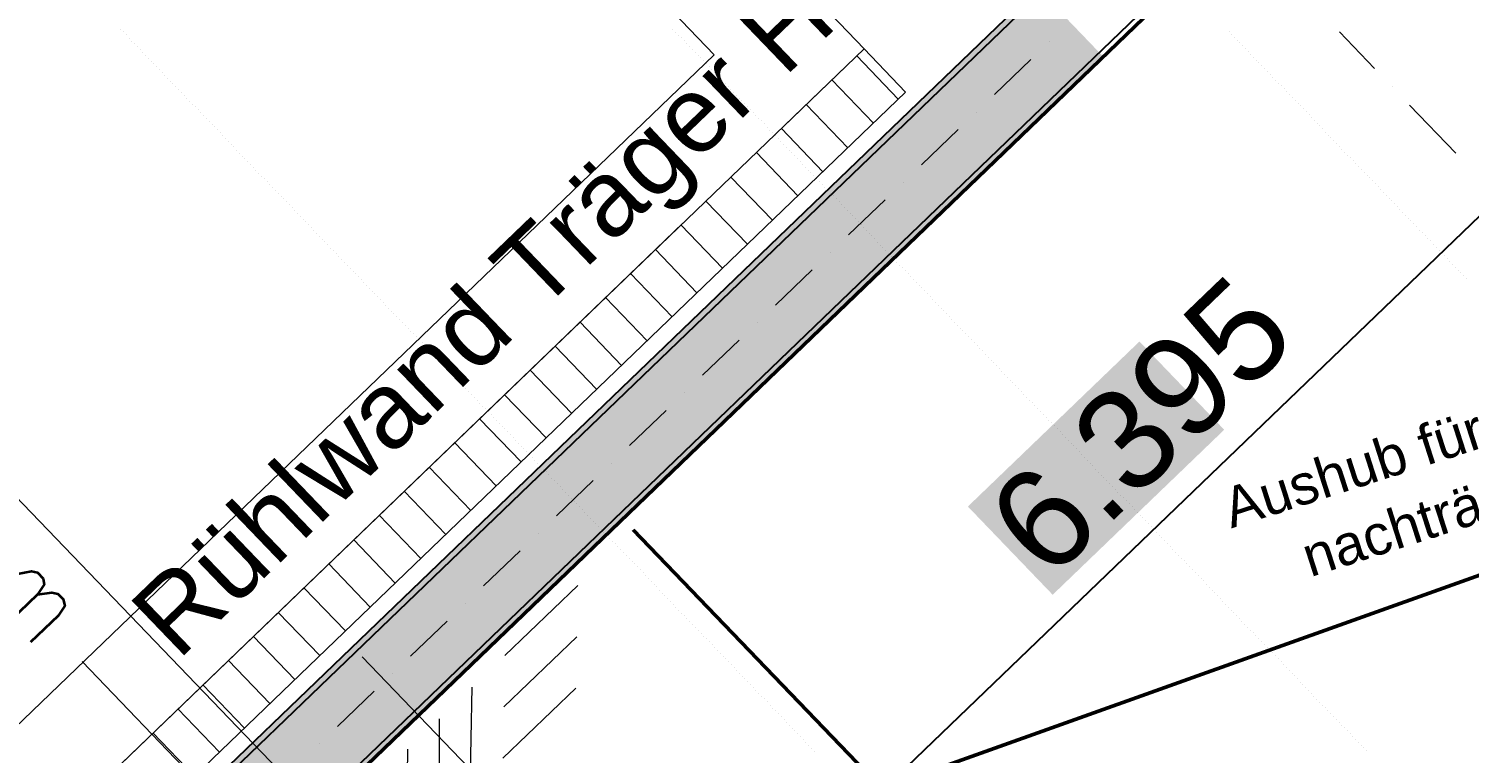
# Model space of a CAD drawing. Header units: metres. Extents: x 2687650.8 to 2687727.1, y 1234407.3 to 1234484.3.
# Drawn here: x 2687688.51 to 2687692.123, y 1234466.699 to 1234468.515 of the extents above; entities that cross this region are included whole.
import ezdxf

# ---------------------------------------------------------------- set-up
doc = ezdxf.new("R2010")
doc.units = ezdxf.units.M
for name, color, linetype in [('PDF_080 Raumdefinitionen Kontur', 7, 'Continuous'), ('PDF_A__BEML', 7, 'Continuous'), ('PDF_E_BETON', 7, 'Continuous'), ('PDF_E_Text', 7, 'Continuous'), ('PDF_Ebene 2', 7, 'Continuous'), ('PDF_Text', 7, 'Continuous'), ('PDF_TITELBL_1', 7, 'Continuous')]:
    doc.layers.add(name, color=color, linetype=linetype)
for name, color, linetype, true_color in [('PDF_E_Einlagen', 7, 'Continuous', 0x7f7f7f), ('PDF_E_Schnitte_1_50', 7, 'Continuous', 0x7f7f7f), ('PDF_Farbe71', 7, 'Continuous', 0xbfff7f)]:
    doc.layers.add(name, color=color, linetype=linetype, true_color=true_color)
doc.styles.add('PDF Arial', font='arial.ttf')

# ---------------------------------------------------------------- blocks, each defined once
blk = doc.blocks.new('A$C1c84ec86')
at = {"layer": 'PDF_A__BEML', "true_color": 0xffffff, "transparency": 33554559}
blk.add_hatch(color=7, dxfattribs=at).paths.add_polyline_path([(1774.22, 3856.63), (1804.91, 3856.63), (1804.91, 3916.33), (1774.22, 3916.33)])
at = {"layer": 'PDF_Farbe71', "transparency": 33554559}
blk.add_hatch(color=256, dxfattribs=at).paths.add_polyline_path([(1716.44, 3959.29), (1692.52, 3959.29), (1692.52, 3566.65), (1716.44, 3566.65)])
at = {"layer": 'PDF_080 Raumdefinitionen Kontur', "lineweight": 18}
blk.add_lwpolyline([(1648.28, 3669.52), (1690.4, 3669.52)], dxfattribs=at)
at = {"layer": 'PDF_A__BEML', "lineweight": 25}
blk.add_lwpolyline([(1810.63, 3558.81), (1810.63, 4214.36)], dxfattribs=at)
at = {"layer": 'PDF_E_BETON', "lineweight": 50}
blk.add_lwpolyline([(1720.25, 3792.08), (1810.21, 3792.08), (1924.72, 4046.29)], dxfattribs=at)
at = {"layer": 'PDF_E_Einlagen', "lineweight": 18}
for points in [[(1688.49, 3914.84), (1673.47, 3914.84)], [(1688.49, 3906.17), (1673.47, 3906.17)], [(1688.49, 3897.28), (1673.47, 3897.28)], [(1688.49, 3888.6), (1673.47, 3888.6)], [(1688.49, 3879.92), (1673.47, 3879.92)], [(1688.49, 3871.03), (1673.47, 3871.03)], [(1688.49, 3862.35), (1673.47, 3862.35)], [(1688.49, 3853.67), (1673.47, 3853.67)], [(1688.49, 3844.78), (1673.47, 3844.78)], [(1688.49, 3836.1), (1673.47, 3836.1)], [(1688.49, 3827.42), (1673.47, 3827.42)], [(1688.49, 3818.53), (1673.47, 3818.53)], [(1688.49, 3809.86), (1673.47, 3809.86)], [(1688.49, 3801.18), (1673.47, 3801.18)], [(1688.49, 3792.29), (1673.47, 3792.29)], [(1688.49, 3783.61), (1673.47, 3783.61)], [(1688.49, 3774.93), (1673.47, 3774.93)], [(1688.49, 3766.04), (1673.47, 3766.04)], [(1688.49, 3757.36), (1673.47, 3757.36)], [(1688.49, 3748.68), (1673.47, 3748.68)], [(1688.49, 3739.79), (1673.47, 3739.79)], [(1688.49, 3731.11), (1673.47, 3731.11)], [(1688.49, 3722.44), (1673.47, 3722.44)], [(1688.49, 3713.55), (1673.47, 3713.55)], [(1688.49, 3704.87), (1673.47, 3704.87)], [(1688.49, 3696.19), (1673.47, 3696.19)], [(1688.49, 3687.3), (1673.47, 3687.3)], [(1688.49, 3678.62), (1673.47, 3678.62)], [(1688.49, 3669.94), (1673.47, 3669.94)]]:
    blk.add_lwpolyline(points, dxfattribs=at)
at = {"layer": 'PDF_E_Schnitte_1_50', "color": 160, "lineweight": 25, "true_color": 0x3333ff}
for points in [[(1692.52, 3316.66), (1692.52, 4206.31), (1716.44, 4206.31), (1716.44, 3316.66)], [(1694, 3316.66), (1694, 4206.31)], [(1714.95, 4206.31), (1714.95, 3316.66)]]:
    blk.add_lwpolyline(points, dxfattribs=at)
at = {"layer": 'PDF_E_Schnitte_1_50', "color": 7, "lineweight": 50}
blk.add_lwpolyline([(1716.44, 3332.33), (1716.44, 4046.29), (1967.26, 4046.29)], dxfattribs=at)
at = {"layer": 'PDF_E_Schnitte_1_50', "color": 7, "lineweight": 20}
for points in [[(1765.75, 4006.29), (1753.05, 4006.29)], [(1772.1, 4006.29), (1772.1, 4006.29)], [(1795.18, 4006.29), (1778.45, 4006.29)], [(1704.37, 3952.1), (1704.37, 3952.1)], [(1704.37, 3933.05), (1704.37, 3945.75)], [(1704.37, 3926.7), (1704.37, 3926.7)], [(1704.37, 3907.65), (1704.37, 3920.35)], [(1704.37, 3901.3), (1704.37, 3901.3)], [(1704.37, 3882.25), (1704.37, 3894.95)], [(1704.37, 3875.9), (1704.37, 3875.9)], [(1704.37, 3856.85), (1704.37, 3869.55)], [(1704.37, 3850.5), (1704.37, 3850.5)], [(1704.37, 3831.45), (1704.37, 3844.15)], [(1704.37, 3825.1), (1704.37, 3825.1)], [(1704.37, 3806.05), (1704.37, 3818.75)], [(1704.37, 3799.7), (1704.37, 3799.7)], [(1704.37, 3780.65), (1704.37, 3793.35)], [(1704.37, 3774.29), (1704.37, 3774.29)], [(1704.37, 3755.24), (1704.37, 3767.94)], [(1704.37, 3748.89), (1704.37, 3748.89)], [(1704.37, 3729.84), (1704.37, 3742.54)], [(1704.37, 3723.49), (1704.37, 3723.49)], [(1704.37, 3704.44), (1704.37, 3717.14)], [(1704.37, 3698.09), (1704.37, 3698.09)]]:
    blk.add_lwpolyline(points, dxfattribs=at)
at = {"layer": 'PDF_E_Schnitte_1_50', "lineweight": 18}
for points in [[(1171.6, 3917.38), (1673.47, 3917.38), (1673.47, 3889.23)], [(1171.6, 3889.23), (1648.49, 3889.23), (1648.49, 3611.73), (1165.46, 3611.73)], [(1673.47, 3609.19), (1673.47, 3854.31)], [(1716.44, 3546.33), (1716.44, 3581.67), (1716.44, 3616.81), (1716.44, 3651.74), (1716.44, 3686.66), (1716.44, 3721.8), (1716.44, 3756.73), (1716.44, 3792.08)], [(1720.67, 3746.99), (1720.67, 3772.39)], [(1729.77, 3737.89), (1729.77, 3763.29)], [(1738.87, 3728.79), (1738.87, 3754.19)], [(1720.67, 3735.56), (1738.87, 3717.36)], [(1720.67, 3724.13), (1738.87, 3706.56)], [(1720.67, 3713.12), (1738.87, 3695.13)]]:
    blk.add_lwpolyline(points, dxfattribs=at)
blk.add_lwpolyline([(1673.47, 3569.19), (1688.49, 3569.19), (1688.49, 3917.38), (1673.47, 3917.38)], close=True, dxfattribs=at)
at = {"layer": 'PDF_E_Text', "lineweight": 35}
for points in [[(1621.18, 3673.12), (1623.09, 3676.08), (1624.36, 3676.93), (1626.48, 3676.93), (1627.75, 3676.08), (1628.38, 3673.12), (1628.38, 3663.59)], [(1628.38, 3673.12), (1630.5, 3676.08), (1631.77, 3676.93), (1633.67, 3676.93), (1635.15, 3676.08), (1635.79, 3673.12), (1635.79, 3663.59)]]:
    blk.add_lwpolyline(points, dxfattribs=at)
at = {"layer": 'PDF_Ebene 2', "lineweight": 20}
for points in [[(1733.79, 3986.39), (1733.79, 3986.39)], [(1734.64, 3986.39), (1734.64, 3986.39)], [(1735.7, 3986.39), (1735.7, 3986.39)], [(1736.76, 3986.39), (1736.76, 3986.39)], [(1737.6, 3986.39), (1737.6, 3986.39)], [(1738.66, 3986.39), (1738.66, 3986.39)], [(1739.72, 3986.39), (1739.72, 3986.39)], [(1740.78, 3986.39), (1740.78, 3986.39)], [(1741.62, 3986.39), (1741.62, 3986.39)], [(1742.68, 3986.39), (1742.68, 3986.39)], [(1743.74, 3986.39), (1743.74, 3986.39)], [(1744.59, 3986.39), (1744.59, 3986.39)], [(1745.65, 3986.39), (1745.65, 3986.39)], [(1746.7, 3986.39), (1746.7, 3986.39)], [(1747.76, 3986.39), (1747.76, 3986.39)], [(1748.61, 3986.39), (1748.61, 3986.39)], [(1749.67, 3986.39), (1749.67, 3986.39)], [(1750.73, 3986.39), (1750.73, 3986.39)], [(1751.78, 3986.39), (1751.78, 3986.39)], [(1752.63, 3986.39), (1752.63, 3986.39)], [(1753.69, 3986.39), (1753.69, 3986.39)], [(1754.75, 3986.39), (1754.75, 3986.39)], [(1755.59, 3986.39), (1755.59, 3986.39)], [(1756.65, 3986.39), (1756.65, 3986.39)], [(1757.71, 3986.39), (1757.71, 3986.39)], [(1758.77, 3986.39), (1758.77, 3986.39)], [(1759.62, 3986.39), (1759.62, 3986.39)], [(1760.67, 3986.39), (1760.67, 3986.39)], [(1761.73, 3986.39), (1761.73, 3986.39)], [(1762.79, 3986.39), (1762.79, 3986.39)], [(1763.64, 3986.39), (1763.64, 3986.39)], [(1764.7, 3986.39), (1764.7, 3986.39)], [(1765.75, 3986.39), (1765.75, 3986.39)], [(1766.6, 3986.39), (1766.6, 3986.39)], [(1767.66, 3986.39), (1767.66, 3986.39)], [(1768.72, 3986.39), (1768.72, 3986.39)], [(1769.78, 3986.39), (1769.78, 3986.39)], [(1770.62, 3986.39), (1770.62, 3986.39)], [(1771.68, 3986.39), (1771.68, 3986.39)], [(1772.74, 3986.39), (1772.74, 3986.39)], [(1773.59, 3986.39), (1773.59, 3986.39)], [(1774.64, 3986.39), (1774.64, 3986.39)], [(1775.7, 3986.39), (1775.7, 3986.39)], [(1776.76, 3986.39), (1776.76, 3986.39)], [(1777.61, 3986.39), (1777.61, 3986.39)], [(1778.67, 3986.39), (1778.67, 3986.39)], [(1779.72, 3986.39), (1779.72, 3986.39)], [(1780.78, 3986.39), (1780.78, 3986.39)], [(1781.63, 3986.39), (1781.63, 3986.39)], [(1782.69, 3986.39), (1782.69, 3986.39)], [(1783.75, 3986.39), (1783.75, 3986.39)], [(1784.59, 3986.39), (1784.59, 3986.39)], [(1785.65, 3986.39), (1785.65, 3986.39)], [(1786.71, 3986.39), (1786.71, 3986.39)], [(1787.77, 3986.39), (1787.77, 3986.39)], [(1788.61, 3986.39), (1788.61, 3986.39)], [(1789.67, 3986.39), (1789.67, 3986.39)], [(1790.73, 3986.39), (1790.73, 3986.39)], [(1791.79, 3986.39), (1791.79, 3986.39)], [(1792.64, 3986.39), (1792.64, 3986.39)], [(1793.69, 3986.39), (1793.69, 3986.39)], [(1794.75, 3986.39), (1794.75, 3986.39)], [(1795.6, 3986.39), (1795.6, 3986.39)], [(1796.66, 3986.39), (1796.66, 3986.39)], [(1797.72, 3986.39), (1797.72, 3986.39)], [(1798.78, 3986.39), (1798.78, 3986.39)], [(1799.62, 3986.39), (1799.62, 3986.39)], [(1800.68, 3986.39), (1800.68, 3986.39)], [(1801.74, 3986.39), (1801.74, 3986.39)], [(1802.8, 3986.39), (1802.8, 3986.39)], [(1803.64, 3986.39), (1803.64, 3986.39)], [(1804.7, 3986.39), (1804.7, 3986.39)], [(1805.76, 3986.39), (1805.76, 3986.39)], [(1806.61, 3986.39), (1806.61, 3986.39)], [(1807.67, 3986.39), (1807.67, 3986.39)], [(1808.72, 3986.39), (1808.72, 3986.39)], [(1809.78, 3986.39), (1809.78, 3986.39)], [(1810.63, 3986.39), (1810.63, 3986.39)], [(1811.69, 3986.39), (1811.69, 3986.39)], [(1812.75, 3986.39), (1812.75, 3986.39)], [(1813.59, 3986.39), (1813.59, 3986.39)], [(1814.65, 3986.39), (1814.65, 3986.39)], [(1815.71, 3986.39), (1815.71, 3986.39)], [(1816.77, 3986.39), (1816.77, 3986.39)], [(1817.61, 3986.39), (1817.61, 3986.39)], [(1818.67, 3986.39), (1818.67, 3986.39)], [(1819.73, 3986.39), (1819.73, 3986.39)], [(1636.64, 3886.27), (1636.64, 3886.27)], [(1637.69, 3886.27), (1637.69, 3886.27)], [(1638.75, 3886.27), (1638.75, 3886.27)], [(1639.6, 3886.27), (1639.6, 3886.27)], [(1640.66, 3886.27), (1640.66, 3886.27)], [(1641.72, 3886.27), (1641.72, 3886.27)], [(1642.77, 3886.27), (1642.77, 3886.27)], [(1643.62, 3886.27), (1643.62, 3886.27)], [(1644.68, 3886.27), (1644.68, 3886.27)], [(1645.74, 3886.27), (1645.74, 3886.27)], [(1646.58, 3886.27), (1646.58, 3886.27)], [(1647.64, 3886.27), (1647.64, 3886.27)], [(1648.7, 3886.27), (1648.7, 3886.27)], [(1649.76, 3886.27), (1649.76, 3886.27)], [(1650.61, 3886.27), (1650.61, 3886.27)], [(1651.66, 3886.27), (1651.66, 3886.27)], [(1652.72, 3886.27), (1652.72, 3886.27)], [(1653.78, 3886.27), (1653.78, 3886.27)], [(1654.63, 3886.27), (1654.63, 3886.27)], [(1655.69, 3886.27), (1655.69, 3886.27)], [(1656.74, 3886.27), (1656.74, 3886.27)], [(1657.59, 3886.27), (1657.59, 3886.27)], [(1658.65, 3886.27), (1658.65, 3886.27)], [(1659.71, 3886.27), (1659.71, 3886.27)], [(1660.77, 3886.27), (1660.77, 3886.27)], [(1661.61, 3886.27), (1661.61, 3886.27)], [(1662.67, 3886.27), (1662.67, 3886.27)], [(1663.73, 3886.27), (1663.73, 3886.27)], [(1664.79, 3886.27), (1664.79, 3886.27)], [(1665.63, 3886.27), (1665.63, 3886.27)], [(1666.69, 3886.27), (1666.69, 3886.27)], [(1667.75, 3886.27), (1667.75, 3886.27)], [(1668.6, 3886.27), (1668.6, 3886.27)], [(1669.66, 3886.27), (1669.66, 3886.27)], [(1670.71, 3886.27), (1670.71, 3886.27)], [(1671.77, 3886.27), (1671.77, 3886.27)], [(1672.62, 3886.27), (1672.62, 3886.27)], [(1673.68, 3886.27), (1673.68, 3886.27)], [(1674.74, 3886.27), (1674.74, 3886.27)], [(1675.58, 3886.27), (1675.58, 3886.27)], [(1676.64, 3886.27), (1676.64, 3886.27)], [(1677.7, 3886.27), (1677.7, 3886.27)], [(1678.76, 3886.27), (1678.76, 3886.27)], [(1679.6, 3886.27), (1679.6, 3886.27)], [(1680.66, 3886.27), (1680.66, 3886.27)], [(1681.72, 3886.27), (1681.72, 3886.27)], [(1682.78, 3886.27), (1682.78, 3886.27)], [(1683.63, 3886.27), (1683.63, 3886.27)], [(1684.68, 3886.27), (1684.68, 3886.27)], [(1685.74, 3886.27), (1685.74, 3886.27)], [(1686.59, 3886.27), (1686.59, 3886.27)], [(1687.65, 3886.27), (1687.65, 3886.27)], [(1688.71, 3886.27), (1688.71, 3886.27)], [(1689.76, 3886.27), (1689.76, 3886.27)], [(1690.61, 3886.27), (1690.61, 3886.27)], [(1691.67, 3886.27), (1691.67, 3886.27)], [(1692.73, 3886.27), (1692.73, 3886.27)], [(1693.79, 3886.27), (1693.79, 3886.27)], [(1694.63, 3886.27), (1694.63, 3886.27)], [(1695.69, 3886.27), (1695.69, 3886.27)], [(1696.75, 3886.27), (1696.75, 3886.27)], [(1697.6, 3886.27), (1697.6, 3886.27)], [(1698.65, 3886.27), (1698.65, 3886.27)], [(1699.71, 3886.27), (1699.71, 3886.27)], [(1700.77, 3886.27), (1700.77, 3886.27)], [(1701.62, 3886.27), (1701.62, 3886.27)], [(1702.68, 3886.27), (1702.68, 3886.27)], [(1703.74, 3886.27), (1703.74, 3886.27)], [(1704.79, 3886.27), (1704.79, 3886.27)], [(1705.64, 3886.27), (1705.64, 3886.27)], [(1706.7, 3886.27), (1706.7, 3886.27)], [(1707.76, 3886.27), (1707.76, 3886.27)], [(1708.6, 3886.27), (1708.6, 3886.27)], [(1709.66, 3886.27), (1709.66, 3886.27)], [(1710.72, 3886.27), (1710.72, 3886.27)], [(1711.78, 3886.27), (1711.78, 3886.27)], [(1712.63, 3886.27), (1712.63, 3886.27)], [(1713.68, 3886.27), (1713.68, 3886.27)], [(1714.74, 3886.27), (1714.74, 3886.27)], [(1715.59, 3886.27), (1715.59, 3886.27)], [(1716.65, 3886.27), (1716.65, 3886.27)], [(1717.71, 3886.27), (1717.71, 3886.27)], [(1718.76, 3886.27), (1718.76, 3886.27)], [(1719.61, 3886.27), (1719.61, 3886.27)], [(1720.67, 3886.27), (1720.67, 3886.27)], [(1721.73, 3886.27), (1721.73, 3886.27)], [(1722.79, 3886.27), (1722.79, 3886.27)], [(1723.63, 3886.27), (1723.63, 3886.27)], [(1724.69, 3886.27), (1724.69, 3886.27)], [(1725.75, 3886.27), (1725.75, 3886.27)], [(1726.6, 3886.27), (1726.6, 3886.27)], [(1727.65, 3886.27), (1727.65, 3886.27)], [(1728.71, 3886.27), (1728.71, 3886.27)], [(1729.77, 3886.27), (1729.77, 3886.27)], [(1730.62, 3886.27), (1730.62, 3886.27)], [(1731.68, 3886.27), (1731.68, 3886.27)], [(1732.73, 3886.27), (1732.73, 3886.27)], [(1733.79, 3886.27), (1733.79, 3886.27)], [(1734.64, 3886.27), (1734.64, 3886.27)], [(1735.7, 3886.27), (1735.7, 3886.27)], [(1736.76, 3886.27), (1736.76, 3886.27)], [(1737.6, 3886.27), (1737.6, 3886.27)], [(1738.66, 3886.27), (1738.66, 3886.27)], [(1739.72, 3886.27), (1739.72, 3886.27)], [(1740.78, 3886.27), (1740.78, 3886.27)], [(1741.62, 3886.27), (1741.62, 3886.27)], [(1742.68, 3886.27), (1742.68, 3886.27)], [(1743.74, 3886.27), (1743.74, 3886.27)], [(1744.59, 3886.27), (1744.59, 3886.27)], [(1745.65, 3886.27), (1745.65, 3886.27)], [(1746.7, 3886.27), (1746.7, 3886.27)], [(1747.76, 3886.27), (1747.76, 3886.27)], [(1748.61, 3886.27), (1748.61, 3886.27)], [(1749.67, 3886.27), (1749.67, 3886.27)], [(1750.73, 3886.27), (1750.73, 3886.27)], [(1751.78, 3886.27), (1751.78, 3886.27)], [(1752.63, 3886.27), (1752.63, 3886.27)], [(1753.69, 3886.27), (1753.69, 3886.27)], [(1754.75, 3886.27), (1754.75, 3886.27)], [(1755.59, 3886.27), (1755.59, 3886.27)], [(1756.65, 3886.27), (1756.65, 3886.27)], [(1757.71, 3886.27), (1757.71, 3886.27)], [(1758.77, 3886.27), (1758.77, 3886.27)], [(1759.62, 3886.27), (1759.62, 3886.27)], [(1760.67, 3886.27), (1760.67, 3886.27)], [(1761.73, 3886.27), (1761.73, 3886.27)], [(1762.79, 3886.27), (1762.79, 3886.27)], [(1763.64, 3886.27), (1763.64, 3886.27)], [(1764.7, 3886.27), (1764.7, 3886.27)], [(1765.75, 3886.27), (1765.75, 3886.27)], [(1766.6, 3886.27), (1766.6, 3886.27)], [(1767.66, 3886.27), (1767.66, 3886.27)], [(1768.72, 3886.27), (1768.72, 3886.27)], [(1769.78, 3886.27), (1769.78, 3886.27)], [(1770.62, 3886.27), (1770.62, 3886.27)], [(1771.68, 3886.27), (1771.68, 3886.27)], [(1772.74, 3886.27), (1772.74, 3886.27)], [(1773.59, 3886.27), (1773.59, 3886.27)], [(1774.64, 3886.27), (1774.64, 3886.27)], [(1775.7, 3886.27), (1775.7, 3886.27)], [(1776.76, 3886.27), (1776.76, 3886.27)], [(1777.61, 3886.27), (1777.61, 3886.27)], [(1778.67, 3886.27), (1778.67, 3886.27)], [(1779.72, 3886.27), (1779.72, 3886.27)], [(1780.78, 3886.27), (1780.78, 3886.27)], [(1781.63, 3886.27), (1781.63, 3886.27)], [(1782.69, 3886.27), (1782.69, 3886.27)], [(1783.75, 3886.27), (1783.75, 3886.27)], [(1784.59, 3886.27), (1784.59, 3886.27)], [(1785.65, 3886.27), (1785.65, 3886.27)], [(1786.71, 3886.27), (1786.71, 3886.27)], [(1787.77, 3886.27), (1787.77, 3886.27)], [(1788.61, 3886.27), (1788.61, 3886.27)], [(1789.67, 3886.27), (1789.67, 3886.27)], [(1790.73, 3886.27), (1790.73, 3886.27)], [(1791.79, 3886.27), (1791.79, 3886.27)], [(1792.64, 3886.27), (1792.64, 3886.27)], [(1793.69, 3886.27), (1793.69, 3886.27)], [(1794.75, 3886.27), (1794.75, 3886.27)], [(1795.6, 3886.27), (1795.6, 3886.27)], [(1796.66, 3886.27), (1796.66, 3886.27)], [(1797.72, 3886.27), (1797.72, 3886.27)], [(1798.78, 3886.27), (1798.78, 3886.27)], [(1799.62, 3886.27), (1799.62, 3886.27)], [(1800.68, 3886.27), (1800.68, 3886.27)], [(1801.74, 3886.27), (1801.74, 3886.27)], [(1802.8, 3886.27), (1802.8, 3886.27)], [(1803.64, 3886.27), (1803.64, 3886.27)], [(1804.7, 3886.27), (1804.7, 3886.27)], [(1805.76, 3886.27), (1805.76, 3886.27)], [(1806.61, 3886.27), (1806.61, 3886.27)], [(1807.67, 3886.27), (1807.67, 3886.27)], [(1808.72, 3886.27), (1808.72, 3886.27)], [(1809.78, 3886.27), (1809.78, 3886.27)], [(1810.63, 3886.27), (1810.63, 3886.27)], [(1811.69, 3886.27), (1811.69, 3886.27)], [(1812.75, 3886.27), (1812.75, 3886.27)], [(1813.59, 3886.27), (1813.59, 3886.27)], [(1814.65, 3886.27), (1814.65, 3886.27)], [(1815.71, 3886.27), (1815.71, 3886.27)], [(1816.77, 3886.27), (1816.77, 3886.27)], [(1817.61, 3886.27), (1817.61, 3886.27)], [(1818.67, 3886.27), (1818.67, 3886.27)], [(1819.73, 3886.27), (1819.73, 3886.27)], [(1820.79, 3886.27), (1820.79, 3886.27)], [(1821.64, 3886.27), (1821.64, 3886.27)], [(1822.69, 3886.27), (1822.69, 3886.27)], [(1823.75, 3886.27), (1823.75, 3886.27)], [(1824.6, 3886.27), (1824.6, 3886.27)], [(1825.66, 3886.27), (1825.66, 3886.27)], [(1826.72, 3886.27), (1826.72, 3886.27)], [(1827.77, 3886.27), (1827.77, 3886.27)], [(1828.62, 3886.27), (1828.62, 3886.27)], [(1829.68, 3886.27), (1829.68, 3886.27)], [(1830.74, 3886.27), (1830.74, 3886.27)], [(1831.8, 3886.27), (1831.8, 3886.27)], [(1832.64, 3886.27), (1832.64, 3886.27)], [(1833.7, 3886.27), (1833.7, 3886.27)], [(1834.76, 3886.27), (1834.76, 3886.27)], [(1835.61, 3886.27), (1835.61, 3886.27)], [(1836.66, 3886.27), (1836.66, 3886.27)], [(1837.72, 3886.27), (1837.72, 3886.27)], [(1838.78, 3886.27), (1838.78, 3886.27)], [(1839.63, 3886.27), (1839.63, 3886.27)], [(1840.69, 3886.27), (1840.69, 3886.27)], [(1841.74, 3886.27), (1841.74, 3886.27)], [(1842.59, 3886.27), (1842.59, 3886.27)], [(1843.65, 3886.27), (1843.65, 3886.27)], [(1844.71, 3886.27), (1844.71, 3886.27)], [(1845.77, 3886.27), (1845.77, 3886.27)], [(1846.61, 3886.27), (1846.61, 3886.27)], [(1847.67, 3886.27), (1847.67, 3886.27)], [(1848.73, 3886.27), (1848.73, 3886.27)], [(1849.79, 3886.27), (1849.79, 3886.27)], [(1850.63, 3886.27), (1850.63, 3886.27)], [(1851.69, 3886.27), (1851.69, 3886.27)], [(1852.75, 3886.27), (1852.75, 3886.27)], [(1853.6, 3886.27), (1853.6, 3886.27)], [(1854.66, 3886.27), (1854.66, 3886.27)], [(1855.71, 3886.27), (1855.71, 3886.27)], [(1856.77, 3886.27), (1856.77, 3886.27)], [(1857.62, 3886.27), (1857.62, 3886.27)], [(1858.68, 3886.27), (1858.68, 3886.27)], [(1859.74, 3886.27), (1859.74, 3886.27)], [(1860.79, 3886.27), (1860.79, 3886.27)], [(1861.64, 3886.27), (1861.64, 3886.27)], [(1862.7, 3886.27), (1862.7, 3886.27)], [(1863.76, 3886.27), (1863.76, 3886.27)], [(1864.6, 3886.27), (1864.6, 3886.27)], [(1865.66, 3886.27), (1865.66, 3886.27)], [(1866.72, 3886.27), (1866.72, 3886.27)], [(1867.78, 3886.27), (1867.78, 3886.27)], [(1868.63, 3886.27), (1868.63, 3886.27)], [(1869.68, 3886.27), (1869.68, 3886.27)], [(1870.74, 3886.27), (1870.74, 3886.27)], [(1871.8, 3886.27), (1871.8, 3886.27)], [(1872.65, 3886.27), (1872.65, 3886.27)], [(1873.71, 3886.27), (1873.71, 3886.27)], [(1874.76, 3886.27), (1874.76, 3886.27)], [(1875.61, 3886.27), (1875.61, 3886.27)], [(1876.67, 3886.27), (1876.67, 3886.27)], [(1877.73, 3886.27), (1877.73, 3886.27)], [(1878.79, 3886.27), (1878.79, 3886.27)], [(1879.63, 3886.27), (1879.63, 3886.27)], [(1880.69, 3886.27), (1880.69, 3886.27)], [(1881.75, 3886.27), (1881.75, 3886.27)], [(1882.6, 3886.27), (1882.6, 3886.27)], [(1883.65, 3886.27), (1883.65, 3886.27)], [(1884.71, 3886.27), (1884.71, 3886.27)], [(1885.77, 3886.27), (1885.77, 3886.27)], [(1886.62, 3886.27), (1886.62, 3886.27)], [(1887.68, 3886.27), (1887.68, 3886.27)], [(1540.75, 3786.36), (1540.75, 3786.36)], [(1541.6, 3786.36), (1541.6, 3786.36)], [(1542.65, 3786.36), (1542.65, 3786.36)], [(1543.71, 3786.36), (1543.71, 3786.36)], [(1544.77, 3786.36), (1544.77, 3786.36)], [(1545.62, 3786.36), (1545.62, 3786.36)], [(1546.68, 3786.36), (1546.68, 3786.36)], [(1547.73, 3786.36), (1547.73, 3786.36)], [(1548.58, 3786.36), (1548.58, 3786.36)], [(1549.64, 3786.36), (1549.64, 3786.36)], [(1550.7, 3786.36), (1550.7, 3786.36)], [(1551.76, 3786.36), (1551.76, 3786.36)], [(1552.6, 3786.36), (1552.6, 3786.36)], [(1553.66, 3786.36), (1553.66, 3786.36)], [(1554.72, 3786.36), (1554.72, 3786.36)], [(1555.78, 3786.36), (1555.78, 3786.36)], [(1556.62, 3786.36), (1556.62, 3786.36)], [(1557.68, 3786.36), (1557.68, 3786.36)], [(1558.74, 3786.36), (1558.74, 3786.36)], [(1559.59, 3786.36), (1559.59, 3786.36)], [(1560.65, 3786.36), (1560.65, 3786.36)], [(1561.7, 3786.36), (1561.7, 3786.36)], [(1562.76, 3786.36), (1562.76, 3786.36)], [(1563.61, 3786.36), (1563.61, 3786.36)], [(1564.67, 3786.36), (1564.67, 3786.36)], [(1565.73, 3786.36), (1565.73, 3786.36)], [(1566.78, 3786.36), (1566.78, 3786.36)], [(1567.63, 3786.36), (1567.63, 3786.36)], [(1568.69, 3786.36), (1568.69, 3786.36)], [(1569.75, 3786.36), (1569.75, 3786.36)], [(1570.59, 3786.36), (1570.59, 3786.36)], [(1571.65, 3786.36), (1571.65, 3786.36)], [(1572.71, 3786.36), (1572.71, 3786.36)], [(1573.77, 3786.36), (1573.77, 3786.36)], [(1574.62, 3786.36), (1574.62, 3786.36)], [(1575.67, 3786.36), (1575.67, 3786.36)], [(1576.73, 3786.36), (1576.73, 3786.36)], [(1577.58, 3786.36), (1577.58, 3786.36)], [(1578.64, 3786.36), (1578.64, 3786.36)], [(1579.7, 3786.36), (1579.7, 3786.36)], [(1580.75, 3786.36), (1580.75, 3786.36)], [(1581.6, 3786.36), (1581.6, 3786.36)], [(1582.66, 3786.36), (1582.66, 3786.36)], [(1583.72, 3786.36), (1583.72, 3786.36)], [(1584.78, 3786.36), (1584.78, 3786.36)], [(1585.62, 3786.36), (1585.62, 3786.36)], [(1586.68, 3786.36), (1586.68, 3786.36)], [(1587.74, 3786.36), (1587.74, 3786.36)], [(1588.59, 3786.36), (1588.59, 3786.36)], [(1589.64, 3786.36), (1589.64, 3786.36)], [(1590.7, 3786.36), (1590.7, 3786.36)], [(1591.76, 3786.36), (1591.76, 3786.36)], [(1592.61, 3786.36), (1592.61, 3786.36)], [(1593.67, 3786.36), (1593.67, 3786.36)], [(1594.72, 3786.36), (1594.72, 3786.36)], [(1595.78, 3786.36), (1595.78, 3786.36)], [(1596.63, 3786.36), (1596.63, 3786.36)], [(1597.69, 3786.36), (1597.69, 3786.36)], [(1598.75, 3786.36), (1598.75, 3786.36)], [(1599.59, 3786.36), (1599.59, 3786.36)], [(1600.65, 3786.36), (1600.65, 3786.36)], [(1601.71, 3786.36), (1601.71, 3786.36)], [(1602.77, 3786.36), (1602.77, 3786.36)], [(1603.61, 3786.36), (1603.61, 3786.36)], [(1604.67, 3786.36), (1604.67, 3786.36)], [(1605.73, 3786.36), (1605.73, 3786.36)], [(1606.79, 3786.36), (1606.79, 3786.36)], [(1607.64, 3786.36), (1607.64, 3786.36)], [(1608.7, 3786.36), (1608.7, 3786.36)], [(1609.75, 3786.36), (1609.75, 3786.36)], [(1610.6, 3786.36), (1610.6, 3786.36)], [(1611.66, 3786.36), (1611.66, 3786.36)], [(1612.72, 3786.36), (1612.72, 3786.36)], [(1613.78, 3786.36), (1613.78, 3786.36)], [(1614.62, 3786.36), (1614.62, 3786.36)], [(1615.68, 3786.36), (1615.68, 3786.36)], [(1616.74, 3786.36), (1616.74, 3786.36)], [(1617.59, 3786.36), (1617.59, 3786.36)], [(1618.64, 3786.36), (1618.64, 3786.36)], [(1619.7, 3786.36), (1619.7, 3786.36)], [(1620.76, 3786.36), (1620.76, 3786.36)], [(1621.61, 3786.36), (1621.61, 3786.36)], [(1622.67, 3786.36), (1622.67, 3786.36)], [(1623.72, 3786.36), (1623.72, 3786.36)], [(1624.78, 3786.36), (1624.78, 3786.36)], [(1625.63, 3786.36), (1625.63, 3786.36)], [(1626.69, 3786.36), (1626.69, 3786.36)], [(1627.75, 3786.36), (1627.75, 3786.36)], [(1628.59, 3786.36), (1628.59, 3786.36)], [(1629.65, 3786.36), (1629.65, 3786.36)], [(1630.71, 3786.36), (1630.71, 3786.36)], [(1631.77, 3786.36), (1631.77, 3786.36)], [(1632.61, 3786.36), (1632.61, 3786.36)], [(1633.67, 3786.36), (1633.67, 3786.36)], [(1634.73, 3786.36), (1634.73, 3786.36)], [(1635.79, 3786.36), (1635.79, 3786.36)], [(1636.64, 3786.36), (1636.64, 3786.36)], [(1637.69, 3786.36), (1637.69, 3786.36)], [(1638.75, 3786.36), (1638.75, 3786.36)], [(1639.6, 3786.36), (1639.6, 3786.36)], [(1640.66, 3786.36), (1640.66, 3786.36)], [(1641.72, 3786.36), (1641.72, 3786.36)], [(1642.77, 3786.36), (1642.77, 3786.36)], [(1643.62, 3786.36), (1643.62, 3786.36)], [(1644.68, 3786.36), (1644.68, 3786.36)], [(1645.74, 3786.36), (1645.74, 3786.36)], [(1646.58, 3786.36), (1646.58, 3786.36)], [(1647.64, 3786.36), (1647.64, 3786.36)], [(1648.7, 3786.36), (1648.7, 3786.36)], [(1649.76, 3786.36), (1649.76, 3786.36)], [(1650.61, 3786.36), (1650.61, 3786.36)], [(1651.66, 3786.36), (1651.66, 3786.36)], [(1652.72, 3786.36), (1652.72, 3786.36)], [(1653.78, 3786.36), (1653.78, 3786.36)], [(1654.63, 3786.36), (1654.63, 3786.36)], [(1655.69, 3786.36), (1655.69, 3786.36)], [(1656.74, 3786.36), (1656.74, 3786.36)], [(1657.59, 3786.36), (1657.59, 3786.36)], [(1658.65, 3786.36), (1658.65, 3786.36)], [(1659.71, 3786.36), (1659.71, 3786.36)], [(1660.77, 3786.36), (1660.77, 3786.36)], [(1661.61, 3786.36), (1661.61, 3786.36)], [(1662.67, 3786.36), (1662.67, 3786.36)], [(1663.73, 3786.36), (1663.73, 3786.36)], [(1664.79, 3786.36), (1664.79, 3786.36)], [(1665.63, 3786.36), (1665.63, 3786.36)], [(1666.69, 3786.36), (1666.69, 3786.36)], [(1667.75, 3786.36), (1667.75, 3786.36)], [(1668.6, 3786.36), (1668.6, 3786.36)], [(1669.66, 3786.36), (1669.66, 3786.36)], [(1670.71, 3786.36), (1670.71, 3786.36)], [(1671.77, 3786.36), (1671.77, 3786.36)], [(1672.62, 3786.36), (1672.62, 3786.36)], [(1673.68, 3786.36), (1673.68, 3786.36)], [(1674.74, 3786.36), (1674.74, 3786.36)], [(1675.58, 3786.36), (1675.58, 3786.36)], [(1676.64, 3786.36), (1676.64, 3786.36)], [(1677.7, 3786.36), (1677.7, 3786.36)], [(1678.76, 3786.36), (1678.76, 3786.36)], [(1679.6, 3786.36), (1679.6, 3786.36)], [(1680.66, 3786.36), (1680.66, 3786.36)], [(1681.72, 3786.36), (1681.72, 3786.36)], [(1682.78, 3786.36), (1682.78, 3786.36)], [(1683.63, 3786.36), (1683.63, 3786.36)], [(1684.68, 3786.36), (1684.68, 3786.36)], [(1685.74, 3786.36), (1685.74, 3786.36)], [(1686.59, 3786.36), (1686.59, 3786.36)], [(1687.65, 3786.36), (1687.65, 3786.36)], [(1688.71, 3786.36), (1688.71, 3786.36)], [(1689.76, 3786.36), (1689.76, 3786.36)], [(1690.61, 3786.36), (1690.61, 3786.36)], [(1691.67, 3786.36), (1691.67, 3786.36)], [(1692.73, 3786.36), (1692.73, 3786.36)], [(1693.79, 3786.36), (1693.79, 3786.36)], [(1694.63, 3786.36), (1694.63, 3786.36)], [(1695.69, 3786.36), (1695.69, 3786.36)], [(1696.75, 3786.36), (1696.75, 3786.36)], [(1697.6, 3786.36), (1697.6, 3786.36)], [(1698.65, 3786.36), (1698.65, 3786.36)], [(1699.71, 3786.36), (1699.71, 3786.36)], [(1700.77, 3786.36), (1700.77, 3786.36)], [(1701.62, 3786.36), (1701.62, 3786.36)], [(1702.68, 3786.36), (1702.68, 3786.36)], [(1703.74, 3786.36), (1703.74, 3786.36)], [(1704.79, 3786.36), (1704.79, 3786.36)], [(1705.64, 3786.36), (1705.64, 3786.36)], [(1706.7, 3786.36), (1706.7, 3786.36)], [(1707.76, 3786.36), (1707.76, 3786.36)], [(1708.6, 3786.36), (1708.6, 3786.36)], [(1709.66, 3786.36), (1709.66, 3786.36)], [(1710.72, 3786.36), (1710.72, 3786.36)], [(1711.78, 3786.36), (1711.78, 3786.36)], [(1712.63, 3786.36), (1712.63, 3786.36)], [(1713.68, 3786.36), (1713.68, 3786.36)], [(1714.74, 3786.36), (1714.74, 3786.36)], [(1715.59, 3786.36), (1715.59, 3786.36)], [(1716.65, 3786.36), (1716.65, 3786.36)], [(1717.71, 3786.36), (1717.71, 3786.36)], [(1718.76, 3786.36), (1718.76, 3786.36)], [(1719.61, 3786.36), (1719.61, 3786.36)], [(1720.67, 3786.36), (1720.67, 3786.36)], [(1721.73, 3786.36), (1721.73, 3786.36)], [(1722.79, 3786.36), (1722.79, 3786.36)], [(1723.63, 3786.36), (1723.63, 3786.36)], [(1724.69, 3786.36), (1724.69, 3786.36)], [(1725.75, 3786.36), (1725.75, 3786.36)], [(1726.6, 3786.36), (1726.6, 3786.36)], [(1727.65, 3786.36), (1727.65, 3786.36)], [(1728.71, 3786.36), (1728.71, 3786.36)], [(1729.77, 3786.36), (1729.77, 3786.36)], [(1730.62, 3786.36), (1730.62, 3786.36)], [(1731.68, 3786.36), (1731.68, 3786.36)], [(1732.73, 3786.36), (1732.73, 3786.36)], [(1733.79, 3786.36), (1733.79, 3786.36)], [(1734.64, 3786.36), (1734.64, 3786.36)], [(1735.7, 3786.36), (1735.7, 3786.36)], [(1736.76, 3786.36), (1736.76, 3786.36)], [(1737.6, 3786.36), (1737.6, 3786.36)], [(1738.66, 3786.36), (1738.66, 3786.36)], [(1739.72, 3786.36), (1739.72, 3786.36)], [(1740.78, 3786.36), (1740.78, 3786.36)], [(1741.62, 3786.36), (1741.62, 3786.36)], [(1742.68, 3786.36), (1742.68, 3786.36)], [(1743.74, 3786.36), (1743.74, 3786.36)], [(1744.59, 3786.36), (1744.59, 3786.36)], [(1745.65, 3786.36), (1745.65, 3786.36)], [(1746.7, 3786.36), (1746.7, 3786.36)], [(1747.76, 3786.36), (1747.76, 3786.36)], [(1748.61, 3786.36), (1748.61, 3786.36)], [(1749.67, 3786.36), (1749.67, 3786.36)], [(1750.73, 3786.36), (1750.73, 3786.36)], [(1751.78, 3786.36), (1751.78, 3786.36)], [(1752.63, 3786.36), (1752.63, 3786.36)], [(1753.69, 3786.36), (1753.69, 3786.36)], [(1754.75, 3786.36), (1754.75, 3786.36)], [(1755.59, 3786.36), (1755.59, 3786.36)], [(1756.65, 3786.36), (1756.65, 3786.36)], [(1757.71, 3786.36), (1757.71, 3786.36)], [(1758.77, 3786.36), (1758.77, 3786.36)], [(1759.62, 3786.36), (1759.62, 3786.36)], [(1760.67, 3786.36), (1760.67, 3786.36)], [(1761.73, 3786.36), (1761.73, 3786.36)], [(1762.79, 3786.36), (1762.79, 3786.36)], [(1763.64, 3786.36), (1763.64, 3786.36)], [(1764.7, 3786.36), (1764.7, 3786.36)], [(1765.75, 3786.36), (1765.75, 3786.36)], [(1766.6, 3786.36), (1766.6, 3786.36)], [(1767.66, 3786.36), (1767.66, 3786.36)], [(1768.72, 3786.36), (1768.72, 3786.36)], [(1769.78, 3786.36), (1769.78, 3786.36)], [(1770.62, 3786.36), (1770.62, 3786.36)], [(1771.68, 3786.36), (1771.68, 3786.36)], [(1772.74, 3786.36), (1772.74, 3786.36)], [(1773.59, 3786.36), (1773.59, 3786.36)], [(1774.64, 3786.36), (1774.64, 3786.36)], [(1775.7, 3786.36), (1775.7, 3786.36)], [(1776.76, 3786.36), (1776.76, 3786.36)], [(1777.61, 3786.36), (1777.61, 3786.36)], [(1778.67, 3786.36), (1778.67, 3786.36)], [(1779.72, 3786.36), (1779.72, 3786.36)], [(1780.78, 3786.36), (1780.78, 3786.36)], [(1781.63, 3786.36), (1781.63, 3786.36)], [(1782.69, 3786.36), (1782.69, 3786.36)], [(1783.75, 3786.36), (1783.75, 3786.36)], [(1784.59, 3786.36), (1784.59, 3786.36)], [(1785.65, 3786.36), (1785.65, 3786.36)], [(1786.71, 3786.36), (1786.71, 3786.36)], [(1787.77, 3786.36), (1787.77, 3786.36)], [(1788.61, 3786.36), (1788.61, 3786.36)], [(1789.67, 3786.36), (1789.67, 3786.36)], [(1790.73, 3786.36), (1790.73, 3786.36)], [(1791.79, 3786.36), (1791.79, 3786.36)], [(1019.4, 3686.24), (2131.1, 3686.24)]]:
    blk.add_lwpolyline(points, dxfattribs=at)
at = {"layer": 'PDF_TITELBL_1', "lineweight": 18}
blk.add_lwpolyline([(1696.11, 3720.95), (2013.62, 3720.95)], dxfattribs=at)
at = {"layer": 'PDF_Text', "attachment_point": 7, "style": 'PDF Arial'}
for s, insert, char_height, rotation in [('Aushub für Retentionsbecken', (1824.11, 3900.38), 10.0011, 63.9402), ('nachträglich ausgeführt', (1849.25, 3904.88), 10.0011, 63.9351), ('Rühlwand Träger HEB 240', (1670.58, 3686.88), 19.0044, 90), ('6.395', (1802.36, 3858.12), 25.001, 90)]:
    blk.add_mtext(s, dxfattribs=dict(at, insert=insert, char_height=char_height, rotation=rotation))

msp = doc.modelspace()

# ---------------------------------------------------------------- block references
at = {"xscale": 0.01, "yscale": 0.01, "zscale": 0.01, "rotation": 313.8734409291175}
msp.add_blockref('A$C1c84ec86', (2687650.7677, 1234453.3784), dxfattribs=at)

doc.saveas('drawing.dxf')
